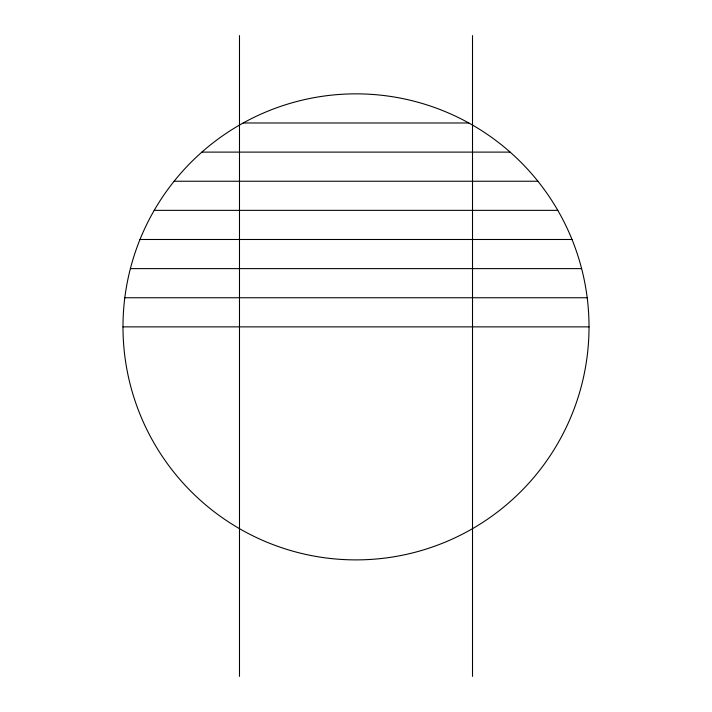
<?xml version="1.0" encoding="UTF-8"?>
<svg xmlns="http://www.w3.org/2000/svg" width="712" height="712" viewBox="0 0 712 712"><rect width="100%" height="100%" fill="white"/><g stroke="black" fill="none" stroke-linecap="round" stroke-linejoin="round"><path stroke-width="1.07" d="M243.192 122.98L468.808 122.98M201.87 152.11L510.13 152.11M174.102 181.24L537.898 181.24M154.201 210.36L557.799 210.36M139.988 239.49L572.012 239.49M130.385 268.62L581.615 268.62M124.814 297.75L587.186 297.75M122.98 326.87L589.02 326.87A233.02 233.02 0 0 0 239.49 125.072A233.02 233.02 0 0 0 239.49 528.669A233.02 233.02 0 0 0 589.02 326.87M472.51 35.6L472.51 676.4M239.49 35.6L239.49 676.4"/></g></svg>
